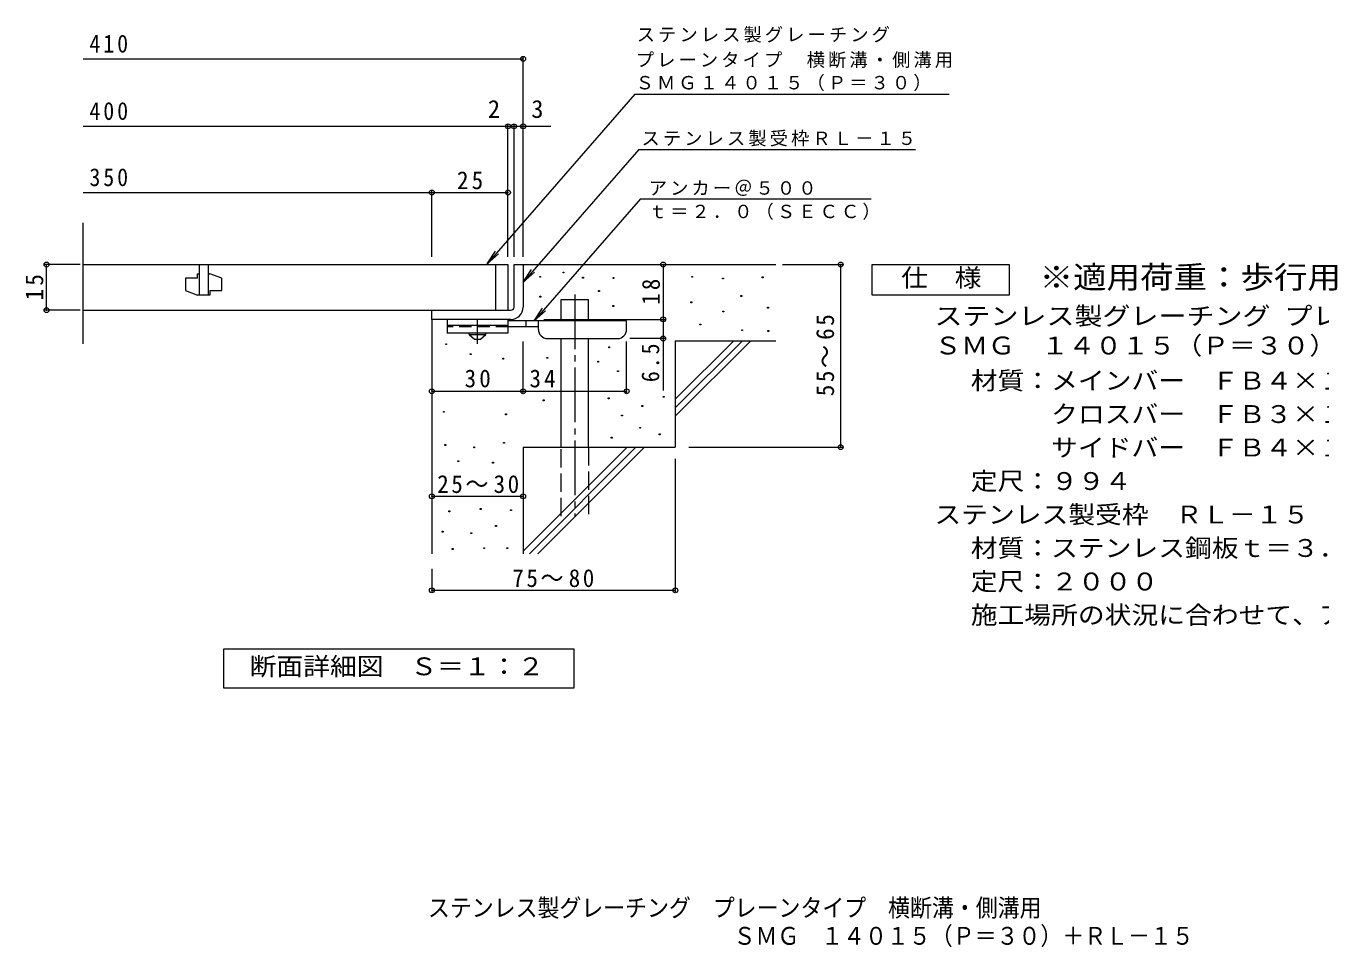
# Model space of a CAD drawing. Units: millimetres on the paper, enlarged 10 times, with parts at other scales. Extents: x -1512 to 1684, y -1374 to 1244.
# Drawn here: x -1512 to 615, y -1374 to 139 of the extents above; entities that cross this region are included whole.
import ezdxf
from ezdxf.enums import TextEntityAlignment as Align

# ---------------------------------------------------------------- set-up
doc = ezdxf.new("R2010")
doc.units = ezdxf.units.MM
doc.header["$LTSCALE"] = 10
doc.header["$PDMODE"] = 32
doc.header["$PDSIZE"] = 8
for name, pattern in [('CHAIN1', [8, 5, -1, 1, -1]), ('CHAIN2', [12, 9, -1, 1, -1]), ('DASHED2', [3, 2, -1]), ('DASHED3', [4, 3, -1])]:
    doc.linetypes.add(name, pattern=pattern)
for name, color, linetype, lineweight in [('D-0', 7, 'Continuous', 9), ('D-1', 2, 'Continuous', 9), ('D-2', 3, 'Continuous', 9), ('D-4', 7, 'Continuous', 9), ('D-5', 7, 'Continuous', 9), ('D-6', 6, 'Continuous', 9), ('D-9', 4, 'Continuous', 9)]:
    doc.layers.add(name, color=color, linetype=linetype, lineweight=lineweight)
doc.layers.add('F-5_F-5ﾚｲﾔ', color=2, linetype='Continuous')
doc.styles.add('ＭＳ ゴシック', font='')
doc.styles.get('ＭＳ ゴシック').set_extended_font_data('MS Gothic')

msp = doc.modelspace()

# ---------------------------------------------------------------- linework, layer by layer
at = {"layer": 'D-0'}
for points in [[(-667.33, -274.06), (-667.33, -272.56), (-665.83, -272.56), (-665.83, -274.06)], [(-628.94, -266.82), (-628.94, -265.32), (-627.44, -265.32), (-627.44, -266.82)], [(-596.81, -275.41), (-596.81, -273.91), (-595.31, -273.91), (-595.31, -275.41)], [(-546.87, -276.09), (-546.87, -274.59), (-545.37, -274.59), (-545.37, -276.09)], [(-417.61, -274.06), (-417.61, -272.56), (-416.11, -272.56), (-416.11, -274.06)], [(-366.86, -276.76), (-366.86, -275.26), (-365.35, -275.26), (-365.35, -276.76)], [(-301.89, -274.73), (-301.89, -273.23), (-300.39, -273.23), (-300.39, -274.73)], [(-570.56, -297.07), (-570.56, -295.57), (-569.06, -295.57), (-569.06, -297.07)], [(-667.17, -306.72), (-667.17, -305.22), (-665.67, -305.22), (-665.67, -306.72)], [(-418.96, -316.02), (-418.96, -314.51), (-417.46, -314.51), (-417.46, -316.02)], [(-336.66, -305.48), (-336.66, -303.98), (-335.16, -303.98), (-335.16, -305.48)], [(-546.93, -322.01), (-546.93, -320.51), (-545.43, -320.51), (-545.43, -322.01)], [(-366.18, -330.9), (-366.18, -329.4), (-364.68, -329.4), (-364.68, -330.9)], [(-293.11, -324.66), (-293.11, -323.16), (-291.61, -323.16), (-291.61, -324.66)], [(-404.01, -352.32), (-404.01, -350.82), (-402.51, -350.82), (-402.51, -352.32)], [(-335.37, -361.66), (-335.37, -360.16), (-333.88, -360.16), (-333.88, -361.66)], [(-292.46, -363.15), (-292.46, -361.65), (-290.96, -361.65), (-290.96, -363.15)], [(-821.67, -384.66), (-821.67, -383.16), (-820.17, -383.16), (-820.17, -384.66)], [(-781.32, -401.03), (-781.32, -399.53), (-779.82, -399.53), (-779.82, -401.03)], [(-553.93, -389.65), (-553.93, -388.15), (-552.43, -388.15), (-552.43, -389.65)], [(-728.03, -408.26), (-728.03, -406.76), (-726.53, -406.76), (-726.53, -408.26)], [(-655.43, -407.09), (-655.43, -405.59), (-653.93, -405.59), (-653.93, -407.09)], [(-571.96, -413.22), (-571.96, -411.72), (-570.46, -411.72), (-570.46, -413.22)], [(-539.25, -429), (-539.25, -427.5), (-537.75, -427.5), (-537.75, -429)], [(-661.67, -476.87), (-661.67, -475.37), (-660.17, -475.37), (-660.17, -476.87)], [(-554.72, -473.74), (-554.72, -472.24), (-553.22, -472.24), (-553.22, -473.74)], [(-499.59, -486.12), (-499.59, -484.62), (-498.09, -484.62), (-498.09, -486.12)], [(-464.35, -471.16), (-464.35, -469.66), (-462.85, -469.66), (-462.85, -471.16)], [(-825.61, -495.82), (-825.61, -494.32), (-824.11, -494.32), (-824.11, -495.82)], [(-723.33, -499.97), (-723.33, -498.47), (-721.83, -498.47), (-721.83, -499.97)], [(-532.76, -501.82), (-532.76, -500.32), (-531.26, -500.32), (-531.26, -501.82)], [(-502.97, -521.99), (-502.97, -520.49), (-501.47, -520.49), (-501.47, -521.99)], [(-471.11, -532.74), (-471.11, -531.24), (-469.61, -531.24), (-469.61, -532.74)], [(-823.19, -550.25), (-823.19, -548.75), (-821.69, -548.75), (-821.69, -550.25)], [(-775.67, -554.14), (-775.67, -552.64), (-774.17, -552.64), (-774.17, -554.14)], [(-726.88, -546.7), (-726.88, -545.2), (-725.38, -545.2), (-725.38, -546.7)], [(-549.76, -538.03), (-549.76, -536.53), (-548.26, -536.53), (-548.26, -538.03)], [(-801.76, -576.83), (-801.76, -575.33), (-800.26, -575.33), (-800.26, -576.83)], [(-744.74, -579.4), (-744.74, -577.9), (-743.24, -577.9), (-743.24, -579.4)], [(-816.72, -659.23), (-816.72, -657.73), (-815.22, -657.73), (-815.22, -659.23)], [(-764.95, -655.42), (-764.95, -653.92), (-763.45, -653.92), (-763.45, -655.42)], [(-715.08, -657.32), (-715.08, -655.82), (-713.58, -655.82), (-713.58, -657.32)], [(-827.38, -692.72), (-827.38, -691.22), (-825.88, -691.22), (-825.88, -692.72)], [(-780.18, -695.01), (-780.18, -693.51), (-778.68, -693.51), (-778.68, -695.01)], [(-739.83, -683.21), (-739.83, -681.71), (-738.32, -681.71), (-738.32, -683.21)], [(-811.01, -721.27), (-811.01, -719.77), (-809.51, -719.77), (-809.51, -721.27)], [(-759.24, -719.75), (-759.24, -718.25), (-757.74, -718.25), (-757.74, -719.75)], [(-721.17, -719.75), (-721.17, -718.25), (-719.67, -718.25), (-719.67, -719.75)]]:
    msp.add_lwpolyline(points, close=True, dxfattribs=at)
at = {"layer": 'D-1'}
for p, q in [((-709.46, -253.11), (-694.46, -253.11)), ((-709.46, -323.11), (-709.46, -253.11)), ((-694.46, -253.11), (-694.46, -323.11)), ((-844.46, -328.11), (-714.46, -328.11)), ((-844.46, -343.11), (-844.46, -328.11)), ((-714.46, -343.11), (-844.47, -343.11))]:
    msp.add_line(p, q, dxfattribs=at)
for radius, start, end in [(5, 270.02448, 0.01074), (20, 270, 0.00024), (5, 270, 0.0002)]:
    msp.add_arc((-714.46, -323.11), radius, start, end, dxfattribs=at)
at = {"layer": 'D-2'}
for p, q in [((-1417.12, -383.35), (-1417.12, -184.41)), ((-1417.12, -253.11), (-719.46, -253.11)), ((-1226.96, -253.11), (-1226.96, -303.11)), ((-1211.96, -253.11), (-1211.96, -303.11)), ((-739.46, -328.11), (-739.46, -253.11)), ((-719.46, -253.11), (-719.46, -328.11)), ((-1249.46, -275.61), (-1249.46, -295.61)), ((-1229.46, -275.61), (-1249.46, -275.61)), ((-1229.46, -275.61), (-1229.46, -268.11)), ((-1229.46, -268.11), (-1226.96, -268.11)), ((-1211.96, -268.11), (-1209.46, -268.11)), ((-1189.46, -275.61), (-1209.46, -268.11)), ((-1189.46, -295.61), (-1189.46, -275.61)), ((-1249.46, -295.61), (-1229.46, -303.11)), ((-1209.46, -295.61), (-1189.46, -295.61)), ((-1209.46, -295.61), (-1209.46, -303.11)), ((-1209.46, -303.11), (-1229.46, -303.11)), ((-1417.12, -328.11), (-719.46, -328.11))]:
    msp.add_line(p, q, dxfattribs=at)
at = {"layer": 'D-4'}
for p, q in [((-694.46, -240.15), (-694.46, 87.76)), ((-1417.12, 84.76), (-694.46, 84.76)), ((-1417.12, -25.94), (-648.77, -25.94)), ((-719.46, -240.15), (-719.46, -22.94)), ((-709.46, -240.15), (-709.46, -22.94)), ((-844.46, -240.15), (-844.46, -131.69)), ((-1422.47, -253.11), (-1480.53, -253.11)), ((-1477.53, -328.11), (-1477.53, -253.11)), ((-464.5, -253.11), (-464.5, -343.11)), ((-268.43, -253.11), (-169.77, -253.11)), ((-172.77, -553.11), (-172.77, -253.11)), ((-1422.47, -328.11), (-1480.53, -328.11)), ((-660.45, -343.11), (-461.5, -343.11)), ((-464.5, -343.11), (-464.5, -459.86)), ((-694.46, -464.21), (-694.46, -379.61)), ((-524.46, -464.21), (-524.46, -379.61)), ((-461.5, -374.61), (-519.46, -374.61)), ((-444.46, -572.25), (-444.46, -791.19)), ((-422.22, -553.11), (-169.77, -553.11)), ((-844.46, -633.73), (-694.46, -633.73)), ((-844.46, -753.11), (-844.46, -791.19)), ((-844.46, -788.19), (-444.46, -788.19))]:
    msp.add_line(p, q, dxfattribs=at)
for points in [[(-1417.12, -134.69), (-844.46, -134.69), (-719.46, -134.69)], [(-844.46, -461.21), (-694.46, -461.21), (-524.46, -461.21)]]:
    msp.add_lwpolyline(points, dxfattribs=at)
for p in [(-694.46, 84.76), (-719.46, -25.94), (-709.46, -25.94), (-694.46, -25.94), (-844.46, -134.69), (-719.46, -134.69), (-1477.53, -253.11), (-464.5, -253.11), (-172.77, -253.11), (-1477.53, -328.11), (-464.5, -343.11), (-464.5, -374.61), (-844.46, -461.21), (-694.46, -461.21), (-524.46, -461.21), (-172.77, -553.11), (-844.46, -633.73), (-694.46, -633.73), (-844.46, -788.19), (-444.46, -788.19)]:
    msp.add_point(p, dxfattribs=at)
at = {"layer": 'D-5'}
for p, q in [((-511.19, 26.64), (-753.69, -251.98)), ((-511.19, 26.64), (5.65, 26.64)), ((-504.37, -63.87), (-694.46, -282.27)), ((-504.37, -63.87), (-49.77, -63.87)), ((-501.79, -145.06), (-676.34, -345.61)), ((-501.79, -145.06), (-122.87, -145.06)), ((-753.69, -251.98), (-739.88, -231.14)), ((-753.69, -251.98), (-734.96, -235.42)), ((-694.46, -282.27), (-680.65, -261.43)), ((-694.46, -282.27), (-675.72, -265.72)), ((-676.34, -345.61), (-662.53, -324.77)), ((-676.34, -345.61), (-657.6, -329.05))]:
    msp.add_line(p, q, dxfattribs=at)
for points in [[(-120.89, -303.11), (-120.89, -253.11), (104.11, -253.11), (104.11, -303.11)], [(-1186.45, -949.05), (-1186.45, -884.05), (-611.45, -884.05), (-611.45, -949.05)]]:
    msp.add_lwpolyline(points, close=True, dxfattribs=at)
at = {"layer": 'D-6'}
for p, q in [((-694.46, -253.11), (-279.46, -253.11)), ((-632.16, -310.61), (-587.16, -310.61)), ((-632.16, -345.61), (-632.16, -310.61)), ((-587.16, -345.61), (-587.16, -310.61)), ((-844.46, -343.11), (-844.46, -728.11)), ((-632.16, -553.11), (-632.16, -374.61)), ((-587.16, -553.11), (-587.16, -374.61)), ((-444.46, -378.11), (-279.46, -378.11)), ((-444.46, -378.11), (-444.46, -553.11)), ((-444.46, -474.12), (-348.45, -378.11)), ((-444.46, -488.26), (-334.3, -378.11)), ((-444.46, -502.4), (-320.16, -378.11)), ((-694.46, -553.11), (-694.46, -728.11)), ((-694.46, -553.11), (-444.46, -553.11)), ((-694.46, -724.12), (-523.45, -553.11)), ((-684.31, -728.11), (-509.31, -553.11)), ((-670.17, -728.11), (-495.17, -553.11))]:
    msp.add_line(p, q, dxfattribs=at)
at = {"layer": 'D-6', "linetype": 'CHAIN2'}
msp.add_line((-609.66, -302.14), (-609.66, -666.44), dxfattribs=at)
at = {"layer": 'D-6', "linetype": 'DASHED3'}
for p, q in [((-632.16, -666.44), (-632.16, -553.11)), ((-587.16, -553.11), (-587.16, -666.44))]:
    msp.add_line(p, q, dxfattribs=at)
at = {"layer": 'D-9', "color": 3}
for p, q in [((-819.46, -343.11), (-819.46, -365.61)), ((-719.46, -343.11), (-819.46, -343.11)), ((-719.46, -353.11), (-819.46, -353.11)), ((-719.46, -343.11), (-719.46, -365.61)), ((-719.46, -365.61), (-819.46, -365.61))]:
    msp.add_line(p, q, dxfattribs=at)
at = {"layer": 'D-9', "color": 3, "linetype": 'DASHED2'}
msp.add_line((-719.46, -355.61), (-819.46, -355.61), dxfattribs=at)
at = {"layer": 'D-9', "linetype": 'CHAIN1'}
msp.add_line((-769.46, -383.35), (-769.46, -343.11), dxfattribs=at)
at = {"layer": 'D-9'}
for p, q in [((-524.46, -345.61), (-719.46, -345.61)), ((-669.43, -355.61), (-719.46, -355.61)), ((-689.46, -355.61), (-689.46, -345.61)), ((-669.46, -359.61), (-669.46, -345.61)), ((-524.46, -359.61), (-524.46, -345.61)), ((-654.46, -374.61), (-539.46, -374.61))]:
    msp.add_line(p, q, dxfattribs=at)
at = {"layer": 'D-9', "color": 2}
for p, q in [((-783.21, -368.11), (-783.21, -365.61)), ((-783.21, -368.11), (-774.46, -375.61)), ((-783.21, -368.11), (-755.71, -368.11)), ((-774.46, -375.61), (-764.46, -375.61)), ((-764.46, -375.61), (-755.71, -368.11)), ((-755.71, -368.11), (-755.71, -365.61))]:
    msp.add_line(p, q, dxfattribs=at)
at = {"layer": 'D-9'}
for centre, start, end in [((-654.46, -359.61), 180, 270), ((-539.46, -359.61), 270, 0)]:
    msp.add_arc(centre, 15, start, end, dxfattribs=at)

# ---------------------------------------------------------------- texts
at = {"layer": 'D-4', "color": 2, "style": 'ＭＳ ゴシック'}
for s, p in [('2', (-752.4, -20.94)), ('3', (-681.15, -20.94))]:
    msp.add_text(s, height=29.33, dxfattribs=at).set_placement(p, align=Align.BOTTOM_LEFT)
at = {"layer": 'D-4', "color": 2, "char_height": 29.33, "attachment_point": 7, "style": 'ＭＳ ゴシック'}
for s, insert in [('\\T1.27;\\W0.95;25', (-803.21, -129.69)), ('\\T1.27;\\W0.95;30', (-790.71, -455.21)), ('\\T1.27;\\W0.95;34', (-684.09, -455.21)), ('\\T1.22;\\W0.95;25～30', (-835.71, -628.73)), ('\\T1.22;\\W0.95;75～80', (-712.32, -783.19))]:
    msp.add_mtext(s, dxfattribs=dict(at, insert=insert))
at = {"layer": 'D-4', "color": 2, "char_height": 29.33, "attachment_point": 7, "rotation": 90, "style": 'ＭＳ ゴシック'}
for s, insert in [('\\T1.27;\\W0.95;15', (-1482.53, -311.86)), ('\\T1.27;\\W0.95;18', (-469.5, -319.36)), ('\\T1.22;\\W0.95;55～65', (-183.3, -469.36)), ('\\T1.27;\\W0.9;6.5', (-470.5, -446.3))]:
    msp.add_mtext(s, dxfattribs=dict(at, insert=insert))
at = {"layer": 'D-5', "color": 3, "style": 'ＭＳ ゴシック', "width": 1.1}
msp.add_text('※適用荷重：歩行用', height=36.66, dxfattribs=at).set_placement((154.11, -303.11), align=Align.BOTTOM_LEFT)
at = {"layer": 'D-5', "color": 2, "style": 'ＭＳ ゴシック'}
for s, width, p in [('仕\u3000様', 1.1, (-73.39, -298.11)), ('ステンレス製グレーチング プレーンタイプ 横断溝・側溝用', 1.15, (-18.8, -361.03)), ('ＳＭＧ\u3000１４０１５（Ｐ＝３０）', 1.1, (-18.8, -409.53)), ('材質：メインバー\u3000ＦＢ４×１５（ＳＵＳ３０４）', 1.1, (40.91, -467.16)), ('\u3000\u3000\u3000クロスバー\u3000ＦＢ３×１０（ＳＵＳ３０４）', 1.1, (40.91, -522.16)), ('\u3000\u3000\u3000サイドバー\u3000ＦＢ４×１５（ＳＵＳ３０４）', 1.1, (40.91, -577.16)), ('定尺：９９４', 1.1, (40.91, -632.16)), ('ステンレス製受枠\u3000ＲＬ－１５', 1.1, (-18.8, -687.16)), ('材質：ステンレス鋼板ｔ＝３．０（ＳＵＳ３０４）', 1.1, (40.91, -742.16)), ('定尺：２０００', 1.1, (40.91, -797.16)), ('施工場所の状況に合わせて、アンカーをプライヤー等で折り曲げてご使用ください。', 1.1, (40.91, -852.16)), ('断面詳細図\u3000Ｓ＝１：２', 1.1, (-1143.95, -936.55))]:
    msp.add_text(s, height=29.33, dxfattribs=dict(at, width=width)).set_placement(p, align=Align.BOTTOM_LEFT)
at = {"layer": 'D-5', "char_height": 21.99, "attachment_point": 7, "style": 'ＭＳ ゴシック'}
for s, insert in [('\\T1.17;ステンレス製グレーチング', (-507.88, 111.31)), ('\\T1.17;プレーンタイプ\u3000横断溝・側溝用', (-509.43, 69.65)), ('\\T1.17;ＳＭＧ１４０１５（Ｐ＝３０）', (-509.65, 31.8)), ('\\T1.17;ステンレス製受枠ＲＬ－１５', (-499.98, -59.11)), ('\\T1.17;アンカー＠５００', (-488.14, -140.4)), ('\\T1.17;ｔ＝２．０（ＳＥＣＣ）', (-488.14, -179.72))]:
    msp.add_mtext(s, dxfattribs=dict(at, insert=insert))
at = {"layer": 'D-5', "color": 2, "char_height": 29.33, "attachment_point": 7, "style": 'ＭＳ ゴシック'}
for s, insert in [('\\T1.27;\\W0.9;410', (-1407.12, 94.76)), ('\\T1.27;\\W0.9;400', (-1407.12, -15.94)), ('\\T1.27;\\W0.9;350', (-1407.12, -124.69))]:
    msp.add_mtext(s, dxfattribs=dict(at, insert=insert))
at = {"layer": 'F-5_F-5ﾚｲﾔ', "style": 'ＭＳ ゴシック', "width": 0.9}
for s, p in [('ステンレス製グレーチング\u3000プレーンタイプ\u3000横断溝・側溝用', (-851, -1333.11)), ('ＳＭＧ\u3000１４０１５（Ｐ＝３０）＋ＲＬ－１５', (-348.8, -1379.25))]:
    msp.add_text(s, height=29.33, dxfattribs=at).set_placement(p, align=Align.BOTTOM_LEFT)

doc.saveas('drawing.dxf')
